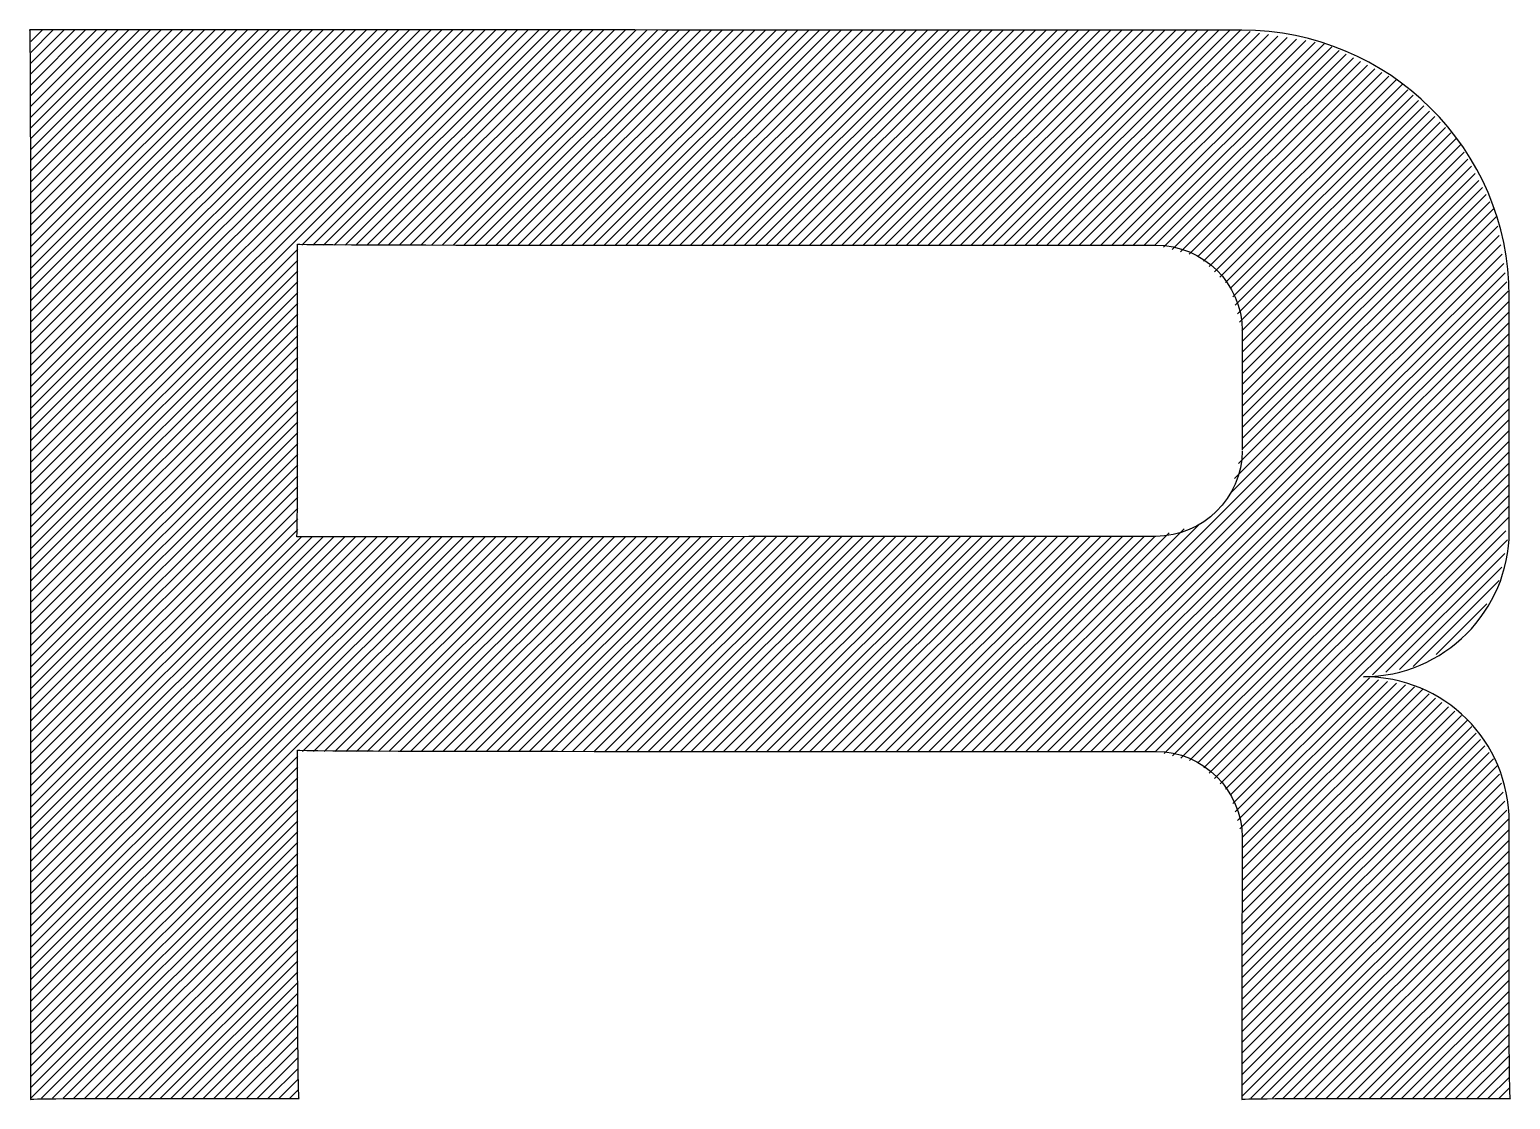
# Model space of a CAD drawing. Header units: millimetres. Extents: x -5 to 589, y -5 to 415.
# Drawn here: x 505.377 to 509.213, y 22.317 to 25.09 of the extents above; entities that cross this region are included whole.
import ezdxf

# ---------------------------------------------------------------- set-up
doc = ezdxf.new("R2010")
doc.units = ezdxf.units.MM
doc.header["$LTSCALE"] = 2
doc.layers.add('FRAME51', color=7, linetype='Continuous')

# ---------------------------------------------------------------- blocks, each defined once
blk = doc.blocks.new('A$C179A4FDD')
at = {"layer": 'FRAME51', "linetype": 'Continuous'}
for p, q in [((25.5456, 4.317), (26.7778, 5.548)), ((25.5456, 4.345), (26.7498, 5.548)), ((25.5456, 4.3729), (26.7218, 5.548)), ((25.5456, 4.4009), (26.6939, 5.548)), ((25.5456, 4.4288), (26.6659, 5.548)), ((25.5456, 4.4568), (26.6379, 5.548)), ((25.5456, 4.4847), (26.61, 5.548)), ((25.5456, 4.5127), (26.582, 5.548)), ((25.5456, 4.5406), (26.554, 5.548)), ((25.5456, 4.5685), (26.526, 5.548)), ((25.5456, 4.5965), (26.4981, 5.548)), ((25.5456, 4.6244), (26.4701, 5.548)), ((25.5456, 4.6524), (26.4421, 5.548)), ((25.5456, 4.6803), (26.4142, 5.548)), ((25.5456, 4.7083), (26.3862, 5.548)), ((25.5456, 4.7362), (26.3582, 5.548)), ((25.5456, 4.7642), (26.3302, 5.548)), ((25.5456, 4.7921), (26.3023, 5.548)), ((25.5456, 4.82), (26.2743, 5.548)), ((25.5456, 4.848), (26.2463, 5.548)), ((25.5456, 4.8759), (26.2183, 5.548)), ((25.5456, 4.9039), (26.1904, 5.548)), ((25.5456, 4.9318), (26.1624, 5.548)), ((25.5456, 4.9598), (26.1344, 5.548)), ((25.5456, 4.9877), (26.1065, 5.548)), ((25.5456, 5.0156), (26.0785, 5.548)), ((25.5456, 5.0436), (26.0505, 5.548)), ((25.5456, 5.0715), (26.0225, 5.548)), ((25.5456, 5.0995), (25.9946, 5.548)), ((25.5456, 5.1274), (25.9666, 5.548)), ((25.5456, 5.1554), (25.9386, 5.548)), ((25.5456, 5.1833), (25.9107, 5.548)), ((25.5456, 5.2113), (25.8827, 5.548)), ((25.5456, 5.2392), (25.8547, 5.548)), ((25.5456, 5.2671), (25.8267, 5.548)), ((25.5456, 5.2951), (25.7988, 5.548)), ((25.5456, 5.323), (25.7708, 5.548)), ((25.5456, 5.351), (25.7428, 5.548)), ((25.5456, 5.3789), (25.7148, 5.548)), ((25.5456, 5.4069), (25.6869, 5.548)), ((25.5456, 5.4348), (25.6589, 5.548)), ((25.5456, 5.4628), (25.6309, 5.548)), ((25.5456, 5.4907), (25.603, 5.548)), ((25.5456, 5.5186), (25.575, 5.548)), ((26.2481, 4.9909), (26.8058, 5.548)), ((26.2761, 4.9909), (26.8337, 5.548)), ((26.304, 4.9909), (26.8617, 5.548)), ((26.332, 4.9909), (26.8897, 5.548)), ((26.36, 4.9909), (26.9176, 5.548)), ((26.3879, 4.9909), (26.9456, 5.548)), ((26.4159, 4.9909), (26.9736, 5.548)), ((26.4439, 4.9909), (27.0016, 5.548)), ((26.4719, 4.9909), (27.0295, 5.548)), ((26.4998, 4.9909), (27.0575, 5.548)), ((26.5278, 4.9909), (27.0855, 5.548)), ((26.5558, 4.9909), (27.1134, 5.548)), ((26.5837, 4.9909), (27.1414, 5.548)), ((26.6117, 4.9909), (27.1694, 5.548)), ((26.6397, 4.9909), (27.1974, 5.548)), ((26.6677, 4.9909), (27.2253, 5.548)), ((26.6956, 4.9909), (27.2533, 5.548)), ((26.7236, 4.9909), (27.2813, 5.548)), ((26.7516, 4.9909), (27.3093, 5.548)), ((26.7795, 4.9909), (27.3372, 5.548)), ((26.8075, 4.9909), (27.3652, 5.548)), ((26.8355, 4.9909), (27.3932, 5.548)), ((26.8635, 4.9909), (27.4211, 5.548)), ((26.8914, 4.9909), (27.4491, 5.548)), ((26.9194, 4.9909), (27.4771, 5.548)), ((26.9474, 4.9909), (27.5051, 5.548)), ((26.9754, 4.9909), (27.533, 5.548)), ((27.0033, 4.9909), (27.561, 5.548)), ((27.0313, 4.9909), (27.589, 5.548)), ((27.0593, 4.9909), (27.6169, 5.548)), ((27.0872, 4.9909), (27.6449, 5.548)), ((27.1152, 4.9909), (27.6729, 5.548)), ((27.1432, 4.9909), (27.7009, 5.548)), ((27.1712, 4.9909), (27.7288, 5.548)), ((27.1991, 4.9909), (27.7568, 5.548)), ((27.2271, 4.9909), (27.7848, 5.548)), ((27.2551, 4.9909), (27.8127, 5.548)), ((27.283, 4.9909), (27.8407, 5.548)), ((27.311, 4.9909), (27.8687, 5.548)), ((27.339, 4.9909), (27.8967, 5.548)), ((27.367, 4.9909), (27.9246, 5.548)), ((27.3949, 4.9909), (27.9526, 5.548)), ((27.4229, 4.9909), (27.9806, 5.548)), ((27.4509, 4.9909), (28.0085, 5.548)), ((27.4788, 4.9909), (28.0365, 5.548)), ((27.5068, 4.9909), (28.0645, 5.548)), ((27.5348, 4.9909), (28.0925, 5.548)), ((27.5628, 4.9909), (28.1204, 5.548)), ((27.5907, 4.9909), (28.1484, 5.548)), ((27.6187, 4.9909), (28.1764, 5.548)), ((27.6467, 4.9909), (28.2044, 5.548)), ((27.6747, 4.9909), (28.2323, 5.548)), ((27.7026, 4.9909), (28.2603, 5.548)), ((27.7306, 4.9909), (28.2883, 5.548)), ((27.7586, 4.9909), (28.3162, 5.548)), ((27.7865, 4.9909), (28.3442, 5.548)), ((27.8145, 4.9909), (28.3722, 5.548)), ((27.8425, 4.9909), (28.4002, 5.548)), ((27.8705, 4.9909), (28.4281, 5.548)), ((27.8984, 4.9909), (28.4561, 5.548)), ((27.9264, 4.9909), (28.4841, 5.548)), ((27.9544, 4.9909), (28.512, 5.548)), ((27.9823, 4.9909), (28.54, 5.548)), ((28.0103, 4.9909), (28.568, 5.548)), ((28.0383, 4.9909), (28.596, 5.548)), ((28.0663, 4.9909), (28.6239, 5.548)), ((28.0942, 4.9909), (28.6519, 5.548)), ((28.1222, 4.9909), (28.6799, 5.548)), ((28.1502, 4.9909), (28.7045, 5.5447)), ((28.1781, 4.9909), (28.7286, 5.5408)), ((28.2061, 4.9909), (28.7527, 5.5369)), ((28.2341, 4.9909), (28.7768, 5.5331)), ((28.2621, 4.9909), (28.8009, 5.5292)), ((28.29, 4.9909), (28.825, 5.5253)), ((28.318, 4.9909), (28.8491, 5.5214)), ((28.346, 4.9909), (28.8732, 5.5175)), ((28.3739, 4.9909), (28.8972, 5.5137)), ((28.4019, 4.9909), (28.9168, 5.5052)), ((28.4299, 4.9909), (28.9352, 5.4957)), ((28.4579, 4.9909), (28.9537, 5.4862)), ((28.4805, 4.9856), (28.9721, 5.4767)), ((28.5026, 4.9797), (28.9906, 5.4672)), ((28.5246, 4.9738), (29.009, 5.4577)), ((28.5467, 4.9679), (29.0275, 5.4482)), ((28.5688, 4.9619), (29.0459, 5.4387)), ((28.5843, 4.9496), (29.0644, 5.4291)), ((28.5984, 4.9356), (29.0828, 5.4196)), ((28.6124, 4.9217), (29.099, 5.4078)), ((28.6264, 4.9078), (29.113, 5.3939)), ((28.6405, 4.8939), (29.127, 5.3799)), ((28.6538, 4.8792), (29.141, 5.366)), ((28.6597, 4.8572), (29.155, 5.352)), ((28.6657, 4.8352), (29.169, 5.3381)), ((28.6716, 4.8132), (29.183, 5.3241)), ((28.6776, 4.7912), (29.197, 5.3102)), ((28.6835, 4.7692), (29.211, 5.2962)), ((28.684, 4.7417), (29.225, 5.2823)), ((28.684, 4.7138), (29.2391, 5.2683)), ((28.684, 4.6858), (29.2495, 5.2508)), ((28.684, 4.6579), (29.259, 5.2324)), ((28.684, 4.6299), (29.2686, 5.214)), ((28.684, 4.602), (29.2781, 5.1956)), ((28.684, 4.5741), (29.2877, 5.1772)), ((28.684, 4.5461), (29.2972, 5.1588)), ((28.684, 4.5182), (29.3068, 5.1404)), ((28.684, 4.4902), (29.3163, 5.122)), ((28.684, 4.4623), (29.3259, 5.1036)), ((28.7024, 4.4527), (29.3354, 5.0852)), ((28.7238, 4.4462), (29.3423, 5.0641)), ((28.7453, 4.4397), (29.3462, 5.04)), ((28.7667, 4.4332), (29.3501, 5.016)), ((28.7882, 4.4267), (29.354, 4.9919)), ((25.5456, 4.2891), (26.2376, 4.9804)), ((25.5456, 4.2612), (26.2376, 4.9524)), ((28.8097, 4.4202), (29.3579, 4.9678)), ((25.5456, 4.2332), (26.2376, 4.9245)), ((28.8311, 4.4137), (29.3618, 4.9438)), ((28.8526, 4.4072), (29.3656, 4.9197)), ((25.5456, 4.2053), (26.2376, 4.8965)), ((28.874, 4.4007), (29.3695, 4.8957)), ((25.5456, 4.1773), (26.2376, 4.8686)), ((25.5456, 4.1494), (26.2376, 4.8407)), ((28.8955, 4.3942), (29.3734, 4.8716)), ((28.917, 4.3877), (29.3759, 4.8462)), ((25.5456, 4.1214), (26.2376, 4.8127)), ((28.9384, 4.3812), (29.3759, 4.8182)), ((25.5456, 4.0935), (26.2376, 4.7848)), ((28.9599, 4.3746), (29.3759, 4.7903)), ((28.9813, 4.3681), (29.3759, 4.7623)), ((25.5456, 4.0655), (26.2376, 4.7568)), ((25.5456, 4.0376), (26.2376, 4.7289)), ((29.0028, 4.3616), (29.3759, 4.7344)), ((25.5456, 4.0097), (26.2376, 4.7009)), ((29.0243, 4.3551), (29.3759, 4.7065)), ((25.5456, 3.9817), (26.2376, 4.673)), ((25.5456, 3.9538), (26.2376, 4.645)), ((29.0457, 4.3486), (29.3759, 4.6785)), ((29.0672, 4.3421), (29.3759, 4.6506)), ((25.5456, 3.9258), (26.2376, 4.6171)), ((29.0886, 4.3356), (29.3759, 4.6226)), ((25.5456, 3.8979), (26.2376, 4.5892)), ((29.1101, 4.3291), (29.3759, 4.5947)), ((29.1316, 4.3226), (29.3759, 4.5667)), ((25.5456, 3.8699), (26.2376, 4.5612)), ((25.5456, 3.842), (26.2376, 4.5333)), ((29.153, 4.3161), (29.3759, 4.5388)), ((25.5456, 3.8141), (26.2376, 4.5053)), ((29.1745, 4.3096), (29.3759, 4.5108)), ((25.5456, 3.7861), (26.2376, 4.4774)), ((28.6748, 4.4252), (28.7024, 4.4527)), ((29.1959, 4.3031), (29.3759, 4.4829)), ((29.2174, 4.2966), (29.3759, 4.455)), ((25.5456, 3.7582), (26.2376, 4.4494)), ((25.5456, 3.7302), (26.2376, 4.4215)), ((28.0119, 3.6791), (28.7667, 4.4332)), ((28.0399, 3.6791), (28.7882, 4.4267)), ((28.0679, 3.6791), (28.8097, 4.4202)), ((28.0959, 3.6791), (28.8311, 4.4137)), ((28.6535, 4.348), (28.7453, 4.4397)), ((28.6641, 4.3866), (28.7238, 4.4462)), ((29.2389, 4.2901), (29.3759, 4.427)), ((25.5456, 3.7023), (26.2376, 4.3936)), ((28.1238, 3.6791), (28.8526, 4.4072)), ((28.1518, 3.6791), (28.874, 4.4007)), ((28.1798, 3.6791), (28.8955, 4.3942)), ((28.2077, 3.6791), (28.917, 4.3877)), ((28.2357, 3.6791), (28.9384, 4.3812)), ((28.2637, 3.6791), (28.9599, 4.3746)), ((29.2603, 4.2836), (29.3759, 4.3991)), ((25.5456, 3.6743), (26.2376, 4.3656)), ((25.5456, 3.6464), (26.2376, 4.3377)), ((28.2917, 3.6791), (28.9813, 4.3681)), ((28.3196, 3.6791), (29.0028, 4.3616)), ((28.3476, 3.6791), (29.0243, 4.3551)), ((28.3756, 3.6791), (29.0457, 4.3486)), ((28.4035, 3.6791), (29.0672, 4.3421)), ((28.4315, 3.6791), (29.0886, 4.3356)), ((29.2818, 4.2771), (29.3759, 4.3711)), ((29.3032, 4.2706), (29.3759, 4.3432)), ((25.5456, 3.6184), (26.2376, 4.3097)), ((28.4595, 3.6791), (29.1101, 4.3291)), ((28.4817, 3.6734), (29.1316, 4.3226)), ((28.5037, 3.6674), (29.153, 4.3161)), ((28.5256, 3.6614), (29.1745, 4.3096)), ((28.5476, 3.6554), (29.1959, 4.3031)), ((29.3247, 4.264), (29.3759, 4.3152)), ((25.5456, 3.5905), (26.2376, 4.2818)), ((27.984, 3.6791), (28.5718, 4.2664)), ((28.5696, 3.6494), (29.2174, 4.2966)), ((28.5848, 3.6367), (29.2389, 4.2901)), ((28.5988, 3.6227), (29.2603, 4.2836)), ((28.6128, 3.6087), (29.2818, 4.2771)), ((28.6267, 3.5947), (29.3032, 4.2706)), ((28.6407, 3.5807), (29.3247, 4.264)), ((29.3462, 4.2575), (29.3759, 4.2873)), ((25.5456, 3.5626), (26.2376, 4.2538)), ((25.5456, 3.0037), (26.7794, 4.2363)), ((25.5456, 3.0316), (26.7514, 4.2363)), ((25.5456, 3.0596), (26.7235, 4.2363)), ((25.5456, 3.0875), (26.6955, 4.2363)), ((25.5456, 3.1155), (26.6675, 4.2363)), ((25.5456, 3.1434), (26.6395, 4.2363)), ((25.5456, 3.1713), (26.6116, 4.2363)), ((25.5456, 3.1993), (26.5836, 4.2363)), ((25.5456, 3.2272), (26.5556, 4.2363)), ((25.5456, 3.2552), (26.5277, 4.2363)), ((25.5456, 3.2831), (26.4997, 4.2363)), ((25.5456, 3.3111), (26.4717, 4.2363)), ((25.5456, 3.339), (26.4437, 4.2363)), ((25.5456, 3.3669), (26.4158, 4.2363)), ((25.5456, 3.3949), (26.3878, 4.2363)), ((25.5456, 3.4228), (26.3598, 4.2363)), ((25.5456, 3.4508), (26.3319, 4.2363)), ((25.5456, 3.4787), (26.3039, 4.2363)), ((25.5456, 3.5067), (26.2759, 4.2363)), ((25.5456, 3.5346), (26.2479, 4.2363)), ((26.2497, 3.6791), (26.8074, 4.2363)), ((26.2777, 3.6791), (26.8353, 4.2363)), ((26.3057, 3.6791), (26.8633, 4.2363)), ((26.3336, 3.6791), (26.8913, 4.2363)), ((26.3616, 3.6791), (26.9193, 4.2363)), ((26.3896, 3.6791), (26.9472, 4.2363)), ((26.4175, 3.6791), (26.9752, 4.2363)), ((26.4455, 3.6791), (27.0032, 4.2363)), ((26.4735, 3.6791), (27.0312, 4.2363)), ((26.5015, 3.6791), (27.0591, 4.2363)), ((26.5294, 3.6791), (27.0871, 4.2363)), ((26.5574, 3.6791), (27.1151, 4.2363)), ((26.5854, 3.6791), (27.143, 4.2363)), ((26.6133, 3.6791), (27.171, 4.2363)), ((26.6413, 3.6791), (27.199, 4.2363)), ((26.6693, 3.6791), (27.227, 4.2363)), ((26.6973, 3.6791), (27.2549, 4.2363)), ((26.7252, 3.6791), (27.2829, 4.2363)), ((26.7532, 3.6791), (27.3109, 4.2363)), ((26.7812, 3.6791), (27.3388, 4.2363)), ((26.8091, 3.6791), (27.3668, 4.2363)), ((26.8371, 3.6791), (27.3948, 4.2363)), ((26.8651, 3.6791), (27.4228, 4.2363)), ((26.8931, 3.6791), (27.4507, 4.2363)), ((26.921, 3.6791), (27.4787, 4.2363)), ((26.949, 3.6791), (27.5067, 4.2363)), ((26.977, 3.6791), (27.5346, 4.2363)), ((27.005, 3.6791), (27.5626, 4.2363)), ((27.0329, 3.6791), (27.5906, 4.2363)), ((27.0609, 3.6791), (27.6186, 4.2363)), ((27.0889, 3.6791), (27.6465, 4.2363)), ((27.1168, 3.6791), (27.6745, 4.2363)), ((27.1448, 3.6791), (27.7025, 4.2363)), ((27.1728, 3.6791), (27.7305, 4.2363)), ((27.2008, 3.6791), (27.7584, 4.2363)), ((27.2287, 3.6791), (27.7864, 4.2363)), ((27.2567, 3.6791), (27.8144, 4.2363)), ((27.2847, 3.6791), (27.8423, 4.2363)), ((27.3126, 3.6791), (27.8703, 4.2363)), ((27.3406, 3.6791), (27.8983, 4.2363)), ((27.3686, 3.6791), (27.9263, 4.2363)), ((27.3966, 3.6791), (27.9542, 4.2363)), ((27.4245, 3.6791), (27.9822, 4.2363)), ((27.4525, 3.6791), (28.0102, 4.2363)), ((27.4805, 3.6791), (28.0381, 4.2363)), ((27.5084, 3.6791), (28.0661, 4.2363)), ((27.5364, 3.6791), (28.0941, 4.2363)), ((27.5644, 3.6791), (28.1221, 4.2363)), ((27.5924, 3.6791), (28.15, 4.2363)), ((27.6203, 3.6791), (28.178, 4.2363)), ((27.6483, 3.6791), (28.206, 4.2363)), ((27.6763, 3.6791), (28.2339, 4.2363)), ((27.7042, 3.6791), (28.2619, 4.2363)), ((27.7322, 3.6791), (28.2899, 4.2363)), ((27.7602, 3.6791), (28.3179, 4.2363)), ((27.7882, 3.6791), (28.3458, 4.2363)), ((27.8161, 3.6791), (28.3738, 4.2363)), ((27.8441, 3.6791), (28.4018, 4.2363)), ((27.8721, 3.6791), (28.4298, 4.2363)), ((27.9001, 3.6791), (28.4577, 4.2363)), ((27.928, 3.6791), (28.4951, 4.2456)), ((27.956, 3.6791), (28.5335, 4.256)), ((28.6539, 3.566), (29.3462, 4.2575)), ((28.6599, 3.544), (29.3676, 4.251)), ((29.0214, 3.8772), (29.3715, 4.227)), ((29.0566, 3.8844), (29.3644, 4.1919)), ((29.0917, 3.8916), (29.3572, 4.1568)), ((29.1269, 3.8988), (29.35, 4.1216)), ((29.1865, 3.9304), (29.3181, 4.0618)), ((28.6659, 3.5221), (29.0137, 3.8696)), ((28.6719, 3.5001), (29.0371, 3.8649)), ((28.6779, 3.4781), (29.0604, 3.8603)), ((28.6839, 3.4562), (29.0838, 3.8557)), ((28.684, 3.4284), (29.1071, 3.8511)), ((28.684, 3.4004), (29.1305, 3.8465)), ((28.684, 3.3725), (29.1515, 3.8395)), ((28.684, 3.3445), (29.1682, 3.8283)), ((28.684, 3.3166), (29.185, 3.8171)), ((28.684, 3.2886), (29.2018, 3.8059)), ((28.684, 3.2607), (29.2185, 3.7947)), ((28.684, 3.2327), (29.2353, 3.7835)), ((28.684, 3.2048), (29.2521, 3.7723)), ((28.684, 3.1769), (29.2677, 3.76)), ((28.684, 3.1489), (29.279, 3.7433)), ((28.684, 3.121), (29.2902, 3.7266)), ((28.684, 3.093), (29.3015, 3.7099)), ((28.684, 3.0651), (29.3127, 3.6932)), ((25.5456, 2.9757), (26.2376, 3.667)), ((28.684, 3.0371), (29.324, 3.6765)), ((28.684, 3.0092), (29.3352, 3.6598)), ((25.5456, 2.9478), (26.2376, 3.6391)), ((25.5456, 2.9198), (26.2376, 3.6111)), ((28.684, 2.9812), (29.3464, 3.643)), ((28.684, 2.9533), (29.351, 3.6196)), ((25.5456, 2.8919), (26.2376, 3.5832)), ((28.684, 2.9254), (29.3556, 3.5963)), ((28.684, 2.8974), (29.3602, 3.573)), ((25.5456, 2.864), (26.2376, 3.5552)), ((28.684, 2.8695), (29.3649, 3.5497)), ((25.5456, 2.836), (26.2376, 3.5273)), ((25.5456, 2.8081), (26.2376, 3.4993)), ((28.684, 2.8415), (29.3695, 3.5264)), ((28.684, 2.8136), (29.3741, 3.503)), ((25.5456, 2.7801), (26.2376, 3.4714)), ((28.684, 2.7856), (29.3759, 3.4769)), ((25.5736, 2.7801), (26.2376, 3.4435)), ((25.6015, 2.7801), (26.2376, 3.4155)), ((28.7064, 2.7801), (29.3759, 3.449)), ((28.7344, 2.7801), (29.3759, 3.421)), ((25.6295, 2.7801), (26.2376, 3.3876)), ((28.7624, 2.7801), (29.3759, 3.3931)), ((25.6575, 2.7801), (26.2376, 3.3596)), ((28.7903, 2.7801), (29.3759, 3.3651)), ((25.6855, 2.7801), (26.2376, 3.3317)), ((25.7134, 2.7801), (26.2376, 3.3037)), ((28.8183, 2.7801), (29.3759, 3.3372)), ((28.8463, 2.7801), (29.3759, 3.3093)), ((25.7414, 2.7801), (26.2376, 3.2758)), ((28.8743, 2.7801), (29.3759, 3.2813)), ((25.7694, 2.7801), (26.2376, 3.2478)), ((28.9022, 2.7801), (29.3759, 3.2534)), ((28.9302, 2.7801), (29.3759, 3.2254)), ((25.7973, 2.7801), (26.2376, 3.2199)), ((25.8253, 2.7801), (26.2376, 3.192)), ((28.9582, 2.7801), (29.3759, 3.1975)), ((25.8533, 2.7801), (26.2376, 3.164)), ((28.9861, 2.7801), (29.3759, 3.1695)), ((25.8813, 2.7801), (26.2376, 3.1361)), ((25.9092, 2.7801), (26.2376, 3.1081)), ((29.0141, 2.7801), (29.3759, 3.1416)), ((29.0421, 2.7801), (29.3759, 3.1136)), ((25.9372, 2.7801), (26.2376, 3.0802)), ((29.0701, 2.7801), (29.3759, 3.0857)), ((25.9652, 2.7801), (26.2376, 3.0522)), ((29.098, 2.7801), (29.3759, 3.0578)), ((25.9931, 2.7801), (26.2376, 3.0243)), ((26.0211, 2.7801), (26.2376, 2.9964)), ((29.126, 2.7801), (29.3759, 3.0298)), ((29.154, 2.7801), (29.3759, 3.0019)), ((26.0491, 2.7801), (26.2376, 2.9684)), ((29.1819, 2.7801), (29.3759, 2.9739)), ((26.0771, 2.7801), (26.2376, 2.9405)), ((29.2099, 2.7801), (29.3759, 2.946)), ((29.2379, 2.7801), (29.3759, 2.918)), ((26.105, 2.7801), (26.2376, 2.9125)), ((26.133, 2.7801), (26.2376, 2.8846)), ((29.2659, 2.7801), (29.3759, 2.8901)), ((26.161, 2.7801), (26.2376, 2.8566)), ((29.2938, 2.7801), (29.3759, 2.8621)), ((26.189, 2.7801), (26.2376, 2.8287)), ((26.2169, 2.7801), (26.2376, 2.8008)), ((29.3218, 2.7801), (29.3759, 2.8342)), ((29.3498, 2.7801), (29.3759, 2.8063))]:
    blk.add_line(p, q, dxfattribs=at)
for points, knots in [([(29.3759, 4.2462), (29.3759, 4.2508), (29.3759, 4.8537), (29.3759, 4.8583), (29.3759, 5.2402), (29.064, 5.548), (28.3026, 5.548), (25.5486, 5.5498), (25.5426, 5.5489)], [0, 0, 0, 0, 0.0769231, 0.0769231, 0.0769231, 0.1538462, 0.1538462, 0.2307692, 0.2307692, 0.2307692, 0.2307692]), ([(26.2366, 4.9939), (26.2414, 4.9893), (28.338, 4.9909), (28.5832, 4.9909), (28.684, 4.8928), (28.684, 4.7698), (28.684, 4.7652), (28.684, 4.4537), (28.684, 4.4606)], [0.5, 0.5, 0.5, 0.5, 0.6666667, 0.6666667, 0.8333333, 0.8333333, 0.8333333, 1, 1, 1, 1]), ([(28.684, 4.4583), (28.684, 4.3357), (28.5818, 4.2363), (28.3394, 4.2363), (26.2406, 4.2345), (26.2346, 4.2353)], [0, 0, 0, 0, 0.1666667, 0.1666667, 0.3333333, 0.3333333, 0.3333333, 0.3333333]), ([(29.3789, 2.7792), (29.3743, 2.784), (29.3759, 3.2814), (29.3759, 3.7077), (29.207, 3.8726), (28.9986, 3.8726)], [0.7692308, 0.7692308, 0.7692308, 0.7692308, 0.8461538, 0.8461538, 0.9230769, 0.9230769, 0.9230769, 0.9230769]), ([(26.2366, 3.6822), (26.2414, 3.6776), (28.338, 3.6791), (28.5832, 3.6791), (28.684, 3.5783), (28.684, 3.3345), (28.6822, 2.7831), (28.683, 2.7771)], [0.4615385, 0.4615385, 0.4615385, 0.4615385, 0.5384615, 0.5384615, 0.6153846, 0.6153846, 0.6923077, 0.6923077, 0.6923077, 0.6923077])]:
    blk.add_open_spline(points, degree=3, knots=knots, dxfattribs=at)
for points in [[(25.5426, 5.5489), (25.5472, 5.5442), (25.5438, 2.7831), (25.5447, 2.7771)], [(26.2346, 4.2353), (26.2392, 4.2401), (26.2358, 4.9879), (26.2366, 4.9939)], [(28.9986, 3.8726), (29.207, 3.8726), (29.3759, 4.0442), (29.3759, 4.2485)], [(26.2406, 2.7792), (26.236, 2.784), (26.2358, 3.6761), (26.2366, 3.6822)], [(25.5447, 2.7771), (25.5494, 2.7817), (26.2346, 2.7784), (26.2406, 2.7792)], [(28.683, 2.7771), (28.6878, 2.7817), (29.3729, 2.7784), (29.3789, 2.7792)]]:
    blk.add_open_spline(points, degree=3, dxfattribs=at)

msp = doc.modelspace()

# ---------------------------------------------------------------- block references
at = {"layer": 'FRAME51', "linetype": 'Continuous', "lineweight": 0}
msp.add_blockref('A$C179A4FDD', (479.8339, 19.5398), dxfattribs=at)

doc.saveas('drawing.dxf')
